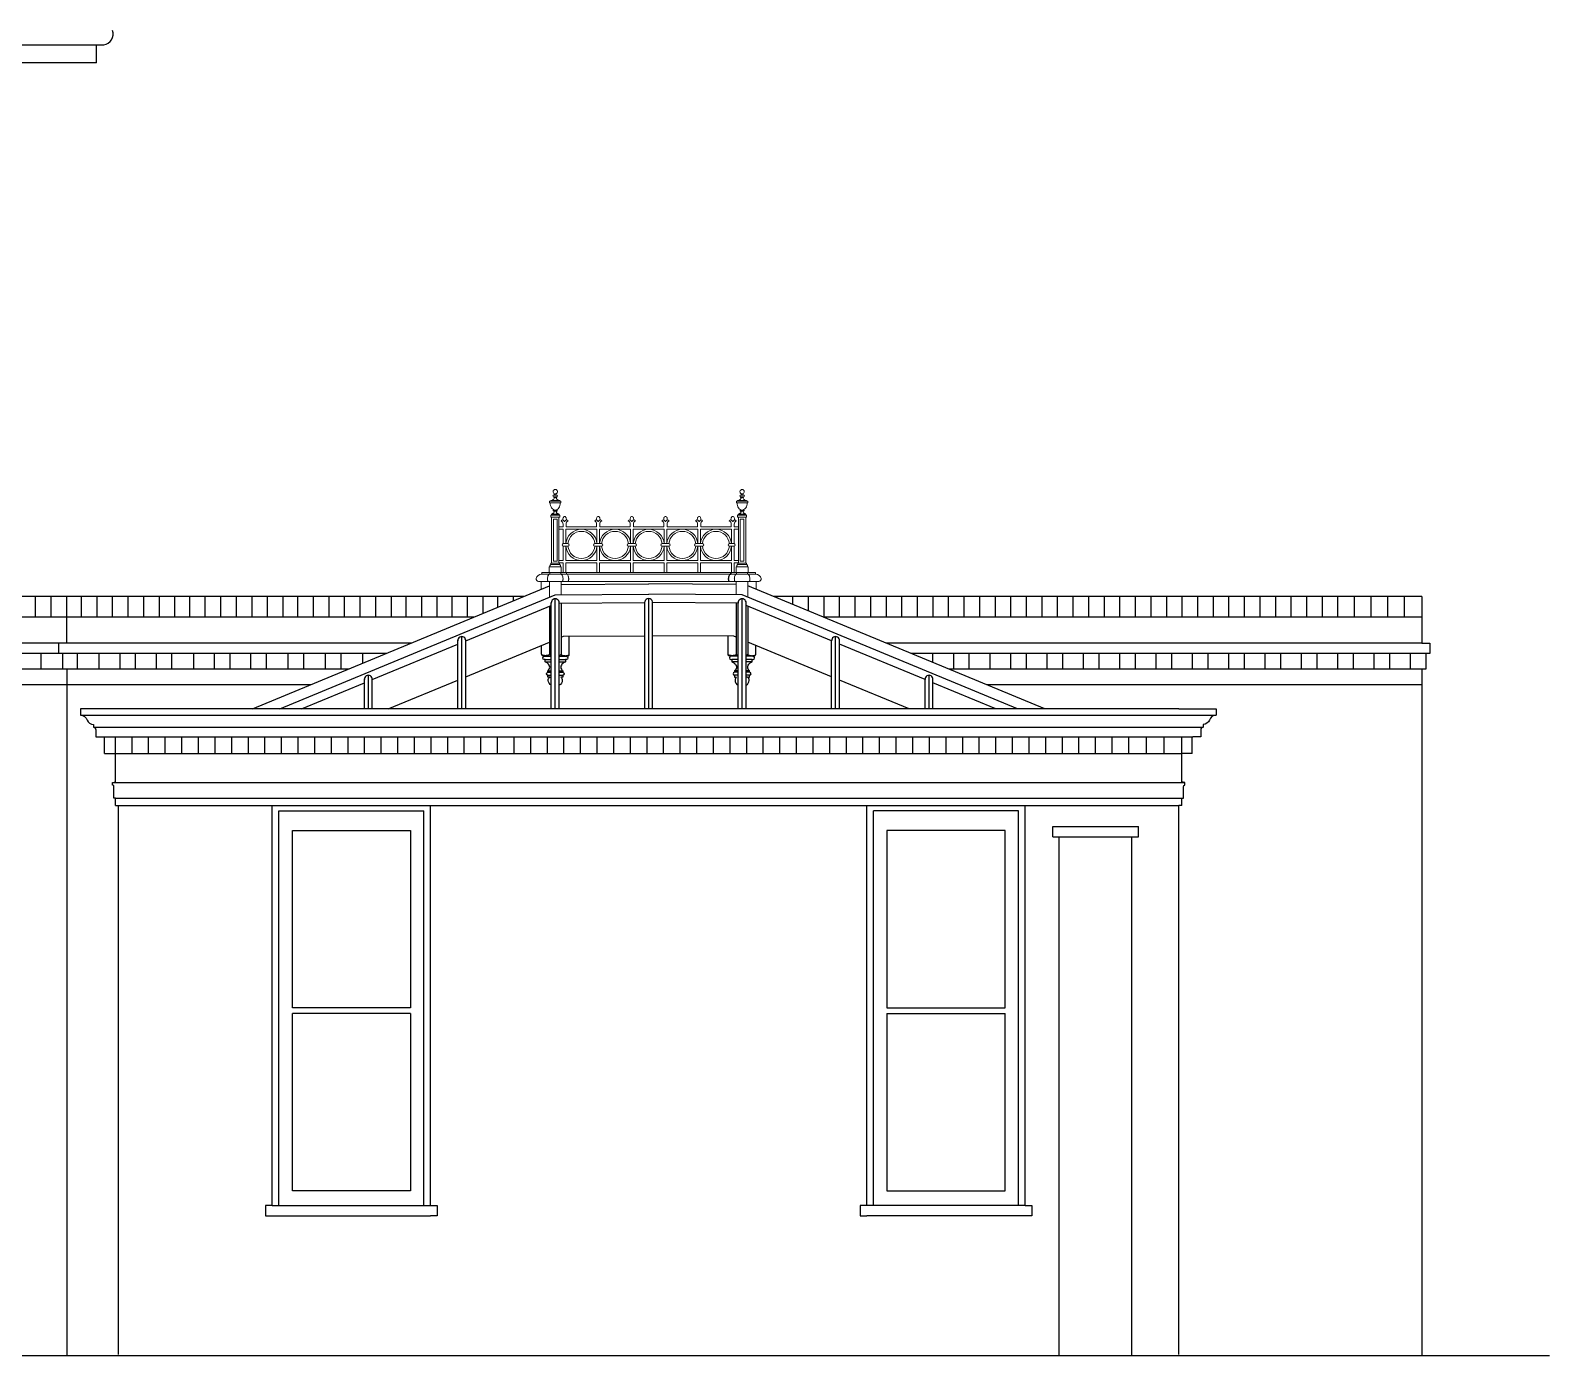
# Model space of a CAD drawing. Header units: millimetres. Extents: x -5841 to 140562, y 1006 to 102310.
# Drawn here: x 37343 to 44659, y 22580 to 28960 of the extents above; entities that cross this region are included whole.
import ezdxf

# ---------------------------------------------------------------- set-up
doc = ezdxf.new("R2010")
doc.units = ezdxf.units.MM
doc.header["$LTSCALE"] = 10
doc.layers.add('40 - Detail Outline', color=142, linetype='Continuous')
doc.layers.add('CONCEPT HOUSE', color=7, linetype='Continuous')

msp = doc.modelspace()

# ---------------------------------------------------------------- linework, layer by layer
at = {"color": 140}
for p, q in [((37699.6, 25478.2), (37699.6, 25558.2)), ((42938.4, 25478.2), (42938.4, 25558.2)), ((37699.6, 25478.2), (37752.6, 25478.2)), ((42938.4, 25478.2), (42885.5, 25478.2))]:
    msp.add_line(p, q, dxfattribs=at)
for points in [[(37752.6, 25478.2), (37832.6, 25478.2), (37832.6, 25558.2)], [(37832.6, 25478.2), (37912.6, 25478.2), (37912.6, 25558.2)], [(37912.6, 25478.2), (37992.6, 25478.2), (37992.6, 25558.2)], [(37992.6, 25478.2), (38072.6, 25478.2), (38072.6, 25558.2)], [(38072.6, 25478.2), (38152.6, 25478.2), (38152.6, 25558.2)], [(38152.6, 25478.2), (38232.6, 25478.2), (38232.6, 25558.2)], [(38232.6, 25478.2), (38312.6, 25478.2), (38312.6, 25558.2)], [(38312.6, 25478.2), (38392.6, 25478.2), (38392.6, 25558.2)], [(38392.6, 25478.2), (38472.6, 25478.2), (38472.6, 25558.2)], [(38472.6, 25478.2), (38552.6, 25478.2), (38552.6, 25558.2)], [(38552.6, 25478.2), (38632.6, 25478.2), (38632.6, 25558.2)], [(38632.6, 25478.2), (38712.6, 25478.2), (38712.6, 25558.2)], [(38712.6, 25478.2), (38792.6, 25478.2), (38792.6, 25558.2)], [(38792.6, 25478.2), (38872.6, 25478.2), (38872.6, 25558.2)], [(38872.6, 25478.2), (38952.6, 25478.2), (38952.6, 25558.2)], [(38952.6, 25478.2), (39032.6, 25478.2), (39032.6, 25558.2)], [(39032.6, 25478.2), (39112.6, 25478.2), (39112.6, 25558.2)], [(39112.6, 25478.2), (39192.6, 25478.2), (39192.6, 25558.2)], [(39192.6, 25478.2), (39272.6, 25478.2), (39272.6, 25558.2)], [(39272.6, 25478.2), (39352.6, 25478.2), (39352.6, 25558.2)], [(39352.6, 25478.2), (39432.6, 25478.2), (39432.6, 25558.2)], [(39432.6, 25478.2), (39512.6, 25478.2), (39512.6, 25558.2)], [(39512.6, 25478.2), (39592.6, 25478.2), (39592.6, 25558.2)], [(39592.6, 25478.2), (39672.6, 25478.2), (39672.6, 25558.2)], [(39672.6, 25478.2), (39752.6, 25478.2), (39752.6, 25558.2)], [(39752.6, 25478.2), (39832.6, 25478.2), (39832.6, 25558.2)], [(39832.6, 25478.2), (39912.6, 25478.2), (39912.6, 25558.2)], [(39912.6, 25478.2), (39992.6, 25478.2), (39992.6, 25558.2)], [(39992.6, 25478.2), (40072.6, 25478.2), (40072.6, 25558.2)], [(40072.6, 25478.2), (40152.6, 25478.2), (40152.6, 25558.2)], [(40152.6, 25478.2), (40232.6, 25478.2), (40232.6, 25558.2)], [(40232.6, 25478.2), (40312.6, 25478.2), (40312.6, 25558.2)], [(40312.6, 25478.2), (40392.6, 25478.2), (40392.6, 25558.2)], [(40392.6, 25478.2), (40472.6, 25478.2), (40472.6, 25558.2)], [(40472.6, 25478.2), (40552.6, 25478.2), (40552.6, 25558.2)], [(40552.6, 25478.2), (40632.6, 25478.2), (40632.6, 25558.2)], [(40632.6, 25478.2), (40712.6, 25478.2), (40712.6, 25558.2)], [(40712.6, 25478.2), (40792.6, 25478.2), (40792.6, 25558.2)], [(40792.6, 25478.2), (40872.6, 25478.2), (40872.6, 25558.2)], [(40872.6, 25478.2), (40952.6, 25478.2), (40952.6, 25558.2)], [(40952.6, 25478.2), (41032.6, 25478.2), (41032.6, 25558.2)], [(41032.6, 25478.2), (41112.6, 25478.2), (41112.6, 25558.2)], [(41112.6, 25478.2), (41192.6, 25478.2), (41192.6, 25558.2)], [(41192.6, 25478.2), (41272.6, 25478.2), (41272.6, 25558.2)], [(41272.6, 25478.2), (41352.6, 25478.2), (41352.6, 25558.2)], [(41352.6, 25478.2), (41432.6, 25478.2), (41432.6, 25558.2)], [(41432.6, 25478.2), (41512.6, 25478.2), (41512.6, 25558.2)], [(41512.6, 25478.2), (41592.6, 25478.2), (41592.6, 25558.2)], [(41592.6, 25478.2), (41672.6, 25478.2), (41672.6, 25558.2)], [(41672.6, 25478.2), (41752.6, 25478.2), (41752.6, 25558.2)], [(41752.6, 25478.2), (41832.6, 25478.2), (41832.6, 25558.2)], [(41832.6, 25478.2), (41912.6, 25478.2), (41912.6, 25558.2)], [(41912.6, 25478.2), (41992.6, 25478.2), (41992.6, 25558.2)], [(41992.6, 25478.2), (42072.6, 25478.2), (42072.6, 25558.2)], [(42072.6, 25478.2), (42152.6, 25478.2), (42152.6, 25558.2)], [(42152.6, 25478.2), (42232.6, 25478.2), (42232.6, 25558.2)], [(42232.6, 25478.2), (42312.6, 25478.2), (42312.6, 25558.2)], [(42312.6, 25478.2), (42392.6, 25478.2), (42392.6, 25558.2)], [(42392.6, 25478.2), (42472.6, 25478.2), (42472.6, 25558.2)], [(42472.6, 25478.2), (42552.6, 25478.2), (42552.6, 25558.2)], [(42552.6, 25478.2), (42632.6, 25478.2), (42632.6, 25558.2)], [(42632.6, 25478.2), (42717.6, 25478.2), (42717.6, 25558.2)], [(42717.6, 25478.2), (42802.6, 25478.2), (42802.6, 25558.2)], [(42792.6, 25478.2), (42888.5, 25478.2)]]:
    msp.add_lwpolyline(points, dxfattribs=at)
at = {"layer": '40 - Detail Outline', "color": 140, "linetype": 'Continuous', "lineweight": 5, "transparency": 33554572}
msp.add_line((39805.1, 26342.8), (40836, 26342.8), dxfattribs=at)
at = {"layer": '40 - Detail Outline', "color": 140, "linetype": 'Continuous', "lineweight": 5, "transparency": 33554687}
for p, q in [((39803, 26306.8), (39803, 26268.9)), ((39842.6, 26306.8), (39842.6, 26231.2)), ((39898.5, 26306.8), (39898.5, 26242.8)), ((40742.6, 26306.8), (40742.6, 26242.8)), ((40798.5, 26306.8), (40798.5, 26231.2)), ((40838, 26306.8), (40838, 26268.9))]:
    msp.add_line(p, q, dxfattribs=at)
at = {"layer": '40 - Detail Outline', "color": 140, "ltscale": 10}
for p, q in [((39821.7, 25930.5), (39851.5, 25930.5)), ((39821.7, 25920.5), (39851.5, 25920.5)), ((39889.7, 25930.5), (39919.7, 25930.5)), ((39889.8, 25920.5), (39919.7, 25920.5)), ((40751.3, 25930.5), (40721.3, 25930.5)), ((40751.3, 25920.5), (40721.3, 25920.5)), ((40819.3, 25930.5), (40789.5, 25930.5)), ((40819.3, 25920.5), (40789.5, 25920.5)), ((39834.5, 25876), (39851.6, 25876)), ((39834.5, 25869.5), (39851.6, 25869.5)), ((39834.5, 25855.5), (39851.6, 25855.5)), ((39844.5, 25846.5), (39851.6, 25846.5)), ((39889.6, 25876), (39907, 25876)), ((39889.6, 25869.5), (39907, 25869.5)), ((39889.6, 25855.5), (39907, 25855.5)), ((40751.5, 25876), (40734.1, 25876)), ((40751.5, 25869.5), (40734.1, 25869.5)), ((40751.5, 25855.5), (40734.1, 25855.5)), ((40806.6, 25876), (40789.5, 25876)), ((40806.6, 25869.5), (40789.5, 25869.5)), ((40806.6, 25855.5), (40789.5, 25855.5)), ((40796.6, 25846.5), (40789.5, 25846.5))]:
    msp.add_line(p, q, dxfattribs=at)
at = {"layer": '40 - Detail Outline', "color": 140, "linetype": 'Continuous', "lineweight": 5, "transparency": 33554572}
for points in [[(39841.5, 26350.8), (39841.5, 26377.8), (39844.5, 26377.8, -0.051099), (39845, 26382.3, -0.064948), (39846.1, 26385.6, -0.104203), (39848.2, 26388.2, -0.174705), (39850, 26388.8), (39850, 26395.8), (39852.5, 26395.8), (39852.5, 26615.8), (39849, 26615.8), (39849, 26625.8), (39852, 26625.8), (39852, 26630.8), (39856, 26630.8, -0.139889), (39856.5, 26632.6, -0.107118), (39858.2, 26634.4, -0.054205), (39859.8, 26635.2), (39862.3, 26636.2, 0.588169), (39863.5, 26644.8), (39861.5, 26646.3, -0.720759), (39863, 26650.8), (39863.1, 26650.8, 0.808512), (39863.4, 26652.4, -0.028099), (39861.6, 26653.3, -0.106842), (39853.2, 26661.1, -0.082314), (39848, 26672, -0.07067), (39846, 26685.8), (39843, 26685.8), (39843, 26692.8), (39849, 26692.8), (39849, 26696.8, 0.08237), (39855.7, 26697.9, 0.09029), (39861, 26700.9, 0.104338), (39864.8, 26705.6, 0.117036), (39866, 26710.8), (39863.5, 26710.8), (39863.5, 26714.8, -1), (39863.5, 26722.8, 0.132173), (39865.2, 26723.3, 0.106664), (39866.7, 26724.7, 0.083324), (39867.7, 26726.6, 0.072018), (39868, 26729.1, -8.279216), (39873, 26729.1, 0.072018), (39873.4, 26726.6, 0.083324), (39874.3, 26724.7, 0.106664), (39875.9, 26723.3, 0.132173), (39877.5, 26722.8, -1), (39877.5, 26714.8), (39877.5, 26710.8), (39875, 26710.8, 0.117036), (39876.3, 26705.6, 0.104338), (39880, 26700.9, 0.09029), (39885.4, 26697.9, 0.08237), (39892, 26696.8), (39892, 26692.8), (39898, 26692.8), (39898, 26685.8), (39895, 26685.8, -0.07067), (39893.1, 26672, -0.082314), (39887.8, 26661.1, -0.106842), (39879.4, 26653.3, -0.028099), (39877.7, 26652.4, 0.808512), (39878, 26650.8), (39878, 26650.8, -0.720759), (39879.5, 26646.3), (39877.5, 26644.8, 0.588169), (39878.7, 26636.2), (39881.3, 26635.2, -0.054205), (39882.8, 26634.4, -0.107118), (39884.5, 26632.6, -0.139889), (39885, 26630.8), (39889, 26630.8), (39889, 26625.8), (39892, 26625.8), (39892, 26615.8), (39888.5, 26615.8), (39888.5, 26395.8), (39891, 26395.8), (39891, 26388.8, -0.174705), (39892.9, 26388.2, -0.104203), (39894.9, 26385.6, -0.064948), (39896.1, 26382.3, -0.051099), (39896.5, 26377.8), (39899.5, 26377.8), (39899.5, 26350.8)], [(39868, 26729.1, 0.120784), (39873, 26729.1)], [(40799.5, 26350.8), (40799.5, 26377.8), (40796.5, 26377.8, 0.051099), (40796.1, 26382.3, 0.064948), (40794.9, 26385.6, 0.104203), (40792.9, 26388.2, 0.174705), (40791, 26388.8), (40791, 26395.8), (40788.5, 26395.8), (40788.5, 26615.8), (40792, 26615.8), (40792, 26625.8), (40789, 26625.8), (40789, 26630.8), (40785, 26630.8, 0.139889), (40784.5, 26632.6, 0.107118), (40782.8, 26634.4, 0.054205), (40781.3, 26635.2), (40778.7, 26636.2, -0.588169), (40777.5, 26644.8), (40779.5, 26646.3, 0.720759), (40778, 26650.8), (40778, 26650.8, -0.808512), (40777.7, 26652.4, 0.028099), (40779.4, 26653.3, 0.106842), (40787.8, 26661.1, 0.082314), (40793.1, 26672, 0.07067), (40795, 26685.8), (40798, 26685.8), (40798, 26692.8), (40792, 26692.8), (40792, 26696.8, -0.08237), (40785.4, 26697.9, -0.09029), (40780, 26700.9, -0.104338), (40776.3, 26705.6, -0.117036), (40775, 26710.8), (40777.5, 26710.8), (40777.5, 26714.8, 1), (40777.5, 26722.8, -0.132173), (40775.9, 26723.3, -0.106664), (40774.3, 26724.7, -0.083324), (40773.4, 26726.6, -0.072018), (40773, 26729.1, 8.279216), (40768, 26729.1, -0.072018), (40767.7, 26726.6, -0.083324), (40766.7, 26724.7, -0.106664), (40765.2, 26723.3, -0.132173), (40763.5, 26722.8, 1), (40763.5, 26714.8), (40763.5, 26710.8), (40766, 26710.8, -0.117036), (40764.8, 26705.6, -0.104338), (40761, 26700.9, -0.09029), (40755.7, 26697.9, -0.08237), (40749, 26696.8), (40749, 26692.8), (40743, 26692.8), (40743, 26685.8), (40746, 26685.8, 0.07067), (40748, 26672, 0.082314), (40753.2, 26661.1, 0.106842), (40761.6, 26653.3, 0.028099), (40763.4, 26652.4, -0.808512), (40763.1, 26650.8), (40763, 26650.8, 0.720759), (40761.5, 26646.3), (40763.5, 26644.8, -0.588169), (40762.3, 26636.2), (40759.8, 26635.2, 0.054205), (40758.2, 26634.4, 0.107118), (40756.5, 26632.6, 0.139889), (40756, 26630.8), (40752, 26630.8), (40752, 26625.8), (40749, 26625.8), (40749, 26615.8), (40752.5, 26615.8), (40752.5, 26395.8), (40750, 26395.8), (40750, 26388.8, 0.174705), (40748.2, 26388.2, 0.104203), (40746.1, 26385.6, 0.064948), (40745, 26382.3, 0.051099), (40744.5, 26377.8), (40741.5, 26377.8), (40741.5, 26350.8)], [(40773, 26729.1, -0.120784), (40768, 26729.1)], [(39861.5, 26646.3, 0.162278), (39863, 26645.8)], [(39878, 26645.8, 0.162278), (39879.5, 26646.3)], [(40763, 26645.8, -0.162278), (40761.5, 26646.3)], [(40779.5, 26646.3, -0.162278), (40778, 26645.8)], [(40320.5, 26570), (40247, 26570), (40247, 26582.7, -0.275939), (40256.5, 26599, 0.122037), (40248.5, 26603.5, 0.063564), (40247.7, 26610.2, 0.076595), (40245.5, 26615.4, 0.107143), (40241.8, 26619.2, 0.122622), (40239.5, 26620, 0.122622), (40237.3, 26619.2, 0.107143), (40233.6, 26615.4, 0.076595), (40231.4, 26610.2, 0.063564), (40230.5, 26603.5, 0.122038), (40222.5, 26599, -0.275939), (40232, 26582.7), (40232, 26570), (40085, 26570), (40085, 26582.7, -0.275939), (40094.5, 26599, 0.122037), (40086.5, 26603.5, 0.063564), (40085.7, 26610.2, 0.076595), (40083.5, 26615.4, 0.107143), (40079.8, 26619.2, 0.122622), (40077.5, 26620, 0.122622), (40075.3, 26619.2, 0.107143), (40071.6, 26615.4, 0.076595), (40069.4, 26610.2, 0.063564), (40068.5, 26603.5, 0.122038), (40060.5, 26599, -0.275939), (40070, 26582.7), (40070, 26570), (39923, 26570), (39923, 26582.7, -0.275939), (39932.5, 26599, 0.122037), (39924.5, 26603.5, 0.063564), (39923.7, 26610.2, 0.076595), (39921.5, 26615.4, 0.107143), (39917.8, 26619.2, 0.122622), (39915.5, 26620, 0.122622), (39913.3, 26619.2, 0.107143), (39909.6, 26615.4, 0.076595), (39907.4, 26610.2, 0.063564), (39906.5, 26603.5, 0.122038), (39898.5, 26599, -0.275939), (39908, 26582.7), (39908, 26570), (39888.5, 26570)], [(39888.5, 26558), (39909.5, 26558), (39909.5, 26489, 1), (39909.5, 26477), (39909.5, 26408), (39888.5, 26408)], [(39915.5, 26593.5, 0.207609), (39906.5, 26603.5)], [(39915.5, 26593.5, -0.207609), (39924.5, 26603.5)], [(40077.5, 26593.5, 0.207609), (40068.5, 26603.5)], [(40077.5, 26593.5, -0.207609), (40086.5, 26603.5)], [(40239.5, 26593.5, 0.207609), (40230.5, 26603.5)], [(40239.5, 26593.5, -0.207609), (40248.5, 26603.5)], [(40320.5, 26408), (40245.5, 26408), (40245.5, 26477), (40255.8, 26477, 1), (40255.8, 26489), (40245.5, 26489), (40245.5, 26558), (40320.5, 26558)], [(40320.5, 26558, 0.390947), (40245.8, 26489), (40255.8, 26489, -0.387391), (40320.5, 26548)], [(40320.5, 26570), (40394, 26570), (40394, 26582.7, 0.275939), (40384.5, 26599, -0.122037), (40392.5, 26603.5, -0.063564), (40393.4, 26610.2, -0.076595), (40395.6, 26615.4, -0.107143), (40399.3, 26619.2, -0.122622), (40401.5, 26620, -0.122622), (40403.8, 26619.2, -0.107143), (40407.5, 26615.4, -0.076595), (40409.7, 26610.2, -0.063564), (40410.5, 26603.5, -0.122038), (40418.5, 26599, 0.275939), (40409, 26582.7), (40409, 26570), (40556, 26570), (40556, 26582.7, 0.275939), (40546.5, 26599, -0.122037), (40554.5, 26603.5, -0.063564), (40555.4, 26610.2, -0.076595), (40557.6, 26615.4, -0.107143), (40561.3, 26619.2, -0.122622), (40563.5, 26620, -0.122622), (40565.8, 26619.2, -0.107143), (40569.5, 26615.4, -0.076595), (40571.7, 26610.2, -0.063564), (40572.5, 26603.5, -0.122038), (40580.5, 26599, 0.275939), (40571, 26582.7), (40571, 26570), (40718, 26570), (40718, 26582.7, 0.275939), (40708.5, 26599, -0.122037), (40716.5, 26603.5, -0.063564), (40717.4, 26610.2, -0.076595), (40719.6, 26615.4, -0.107143), (40723.3, 26619.2, -0.122622), (40725.5, 26620, -0.122622), (40727.8, 26619.2, -0.107143), (40731.5, 26615.4, -0.076595), (40733.7, 26610.2, -0.063564), (40734.5, 26603.5, -0.122038), (40742.5, 26599, 0.275939), (40733, 26582.7), (40733, 26570), (40752.5, 26570)], [(40320.5, 26558, -0.390947), (40395.3, 26489), (40385.2, 26489, 0.387391), (40320.5, 26548)], [(40320.5, 26408), (40395.5, 26408), (40395.5, 26477), (40385.2, 26477, -1), (40385.2, 26489), (40395.5, 26489), (40395.5, 26558), (40320.5, 26558)], [(40401.5, 26593.5, 0.207609), (40392.5, 26603.5)], [(40401.5, 26593.5, -0.207609), (40410.5, 26603.5)], [(40563.5, 26593.5, 0.207609), (40554.5, 26603.5)], [(40563.5, 26593.5, -0.207609), (40572.5, 26603.5)], [(40725.5, 26593.5, 0.207609), (40716.5, 26603.5)], [(40725.5, 26593.5, -0.207609), (40734.5, 26603.5)], [(40752.5, 26558), (40731.5, 26558), (40731.5, 26489, -1), (40731.5, 26477), (40731.5, 26408), (40752.5, 26408)], [(40320.5, 26408, -0.390947), (40245.8, 26477), (40255.8, 26477, 0.387391), (40320.5, 26418, 0.387391)], [(40320.5, 26408, 0.390947), (40395.3, 26477), (40385.2, 26477, -0.387391), (40320.5, 26418, -0.387391)]]:
    msp.add_lwpolyline(points, format="xyb", dxfattribs=at)
for points in [[(39863.5, 26722.8), (39877.5, 26722.8)], [(39877.5, 26722.8), (39863.5, 26722.8)], [(39863.5, 26714.8), (39877.5, 26714.8)], [(39863.5, 26714.8), (39877.5, 26714.8)], [(39866, 26710.8), (39875, 26710.8)], [(40777.5, 26722.8), (40763.5, 26722.8)], [(40763.5, 26722.8), (40777.5, 26722.8)], [(40777.5, 26714.8), (40763.5, 26714.8)], [(40777.5, 26714.8), (40763.5, 26714.8)], [(40775, 26710.8), (40766, 26710.8)], [(39846, 26685.8), (39895, 26685.8)], [(39849, 26696.8), (39892, 26696.8)], [(39849, 26692.8), (39892, 26692.8)], [(39856, 26630.8), (39885, 26630.8)], [(39863, 26645.8), (39878, 26645.8)], [(39863.1, 26650.8), (39878, 26650.8)], [(40795, 26685.8), (40746, 26685.8)], [(40792, 26696.8), (40749, 26696.8)], [(40792, 26692.8), (40749, 26692.8)], [(40785, 26630.8), (40756, 26630.8)], [(40778, 26645.8), (40763, 26645.8)], [(40778, 26650.8), (40763.1, 26650.8)], [(39852, 26625.8), (39889, 26625.8)], [(39852.5, 26615.8), (39888.5, 26615.8)], [(40789, 26625.8), (40752, 26625.8)], [(40788.5, 26615.8), (40752.5, 26615.8)], [(39921.5, 26489), (39909.5, 26489)], [(40071.5, 26489), (40083.5, 26489)], [(40233.5, 26489), (40245.5, 26489)], [(40407.5, 26489), (40395.5, 26489)], [(40569.5, 26489), (40557.5, 26489)], [(40719.5, 26489), (40731.5, 26489)], [(39921.5, 26477), (39909.5, 26477)], [(40071.5, 26477), (40083.5, 26477)], [(40233.5, 26477), (40245.5, 26477)], [(40407.5, 26477), (40395.5, 26477)], [(40569.5, 26477), (40557.5, 26477)], [(40719.5, 26477), (40731.5, 26477)], [(39844.5, 26377.8), (39896.5, 26377.8)], [(39850, 26388.8), (39891, 26388.8)], [(39852.5, 26395.8), (39888.5, 26395.8)], [(39888.5, 26396), (39909.5, 26396), (39909.5, 26351)], [(39921.5, 26351), (39921.5, 26396), (40071.5, 26396), (40071.5, 26351)], [(40083.5, 26351), (40083.5, 26396), (40233.5, 26396), (40233.5, 26351)], [(40245.5, 26351), (40245.5, 26396), (40320.5, 26396)], [(40395.5, 26351), (40395.5, 26396), (40320.5, 26396)], [(40557.5, 26351), (40557.5, 26396), (40407.5, 26396), (40407.5, 26351)], [(40719.5, 26351), (40719.5, 26396), (40569.5, 26396), (40569.5, 26351)], [(40752.5, 26396), (40731.5, 26396), (40731.5, 26351)], [(40796.5, 26377.8), (40744.5, 26377.8)], [(40791, 26388.8), (40750, 26388.8)], [(40788.5, 26395.8), (40752.5, 26395.8)]]:
    msp.add_lwpolyline(points, dxfattribs=at)
for points in [[(39861.5, 26404.8), (39879.5, 26404.8), (39879.5, 26606.8), (39861.5, 26606.8)], [(40779.5, 26404.8), (40761.5, 26404.8), (40761.5, 26606.8), (40779.5, 26606.8)]]:
    msp.add_lwpolyline(points, close=True, dxfattribs=at)
for points in [[(40071.5, 26489), (40071.5, 26558), (39921.5, 26558), (39921.5, 26489), (39931.8, 26489, -1), (39931.8, 26477), (39921.5, 26477), (39921.5, 26408), (40071.5, 26408), (40071.5, 26477), (40061.2, 26477, -1), (40061.2, 26489)], [(39921.8, 26489), (39931.8, 26489, -0.911584), (40061.2, 26489), (40071.3, 26489, 0.922958)], [(40233.5, 26477), (40223.2, 26477, -1), (40223.2, 26489), (40233.5, 26489), (40233.5, 26558), (40083.5, 26558), (40083.5, 26489), (40093.8, 26489, -1), (40093.8, 26477), (40083.5, 26477), (40083.5, 26408), (40233.5, 26408)], [(40083.8, 26489), (40093.8, 26489, -0.911584), (40223.2, 26489), (40233.3, 26489, 0.922958)], [(40407.5, 26477), (40417.8, 26477, 1), (40417.8, 26489), (40407.5, 26489), (40407.5, 26558), (40557.5, 26558), (40557.5, 26489), (40547.2, 26489, 1), (40547.2, 26477), (40557.5, 26477), (40557.5, 26408), (40407.5, 26408)], [(40557.3, 26489), (40547.2, 26489, 0.911584), (40417.8, 26489), (40407.8, 26489, -0.922958)], [(40569.5, 26489), (40569.5, 26558), (40719.5, 26558), (40719.5, 26489), (40709.2, 26489, 1), (40709.2, 26477), (40719.5, 26477), (40719.5, 26408), (40569.5, 26408), (40569.5, 26477), (40579.8, 26477, 1), (40579.8, 26489)], [(40719.3, 26489), (40709.2, 26489, 0.911584), (40579.8, 26489), (40569.8, 26489, -0.922958)], [(40071.3, 26477), (40061.2, 26477, -0.911584), (39931.8, 26477), (39921.8, 26477, 0.922958)], [(40233.3, 26477, -0.922958), (40083.8, 26477), (40093.8, 26477, 0.911584), (40223.2, 26477)], [(40407.8, 26477, 0.922958), (40557.3, 26477), (40547.2, 26477, -0.911584), (40417.8, 26477)], [(40569.8, 26477), (40579.8, 26477, 0.911584), (40709.2, 26477), (40719.3, 26477, -0.922958)]]:
    msp.add_lwpolyline(points, format="xyb", close=True, dxfattribs=at)
at = {"layer": '40 - Detail Outline', "color": 140, "linetype": 'Continuous', "lineweight": 5, "transparency": 33554687}
for points in [[(40320.5, 26350.8), (39815.5, 26350.8), (39806.9, 26349.9, 0.383819), (39806, 26348.9), (39806, 26343.8, -0.402187), (39805.1, 26342.8, 0.344319), (39779.3, 26320.9, 0.475044), (39790.7, 26306.8), (39791.8, 26306.8), (39842.6, 26306.8)], [(40320.5, 26350.8), (40825.5, 26350.8), (40834.1, 26349.9, -0.383819), (40835, 26348.9), (40835, 26343.8, 0.402187), (40836, 26342.8, -0.344319), (40861.8, 26320.9, -0.475044), (40850.3, 26306.8), (40849.3, 26306.8), (40798.5, 26306.8)]]:
    msp.add_lwpolyline(points, format="xyb", dxfattribs=at)
for points in [[(40320.5, 26306.8), (39837.7, 26306.8)], [(40320.5, 26306.8), (40803.4, 26306.8)]]:
    msp.add_lwpolyline(points, dxfattribs=at)
at = {"layer": '40 - Detail Outline', "color": 140, "ltscale": 10}
for points in [[(39898.7, 26202.8), (39898.7, 25956.5)], [(40742.4, 26202.8), (40742.4, 25956.5)], [(39805, 26172.3), (39805, 26172.7)], [(39842.8, 26188.3), (39842.8, 25956.5)], [(40798.3, 26188.3), (40798.3, 25956.5)], [(40836.1, 26172.3), (40836.1, 26172.7)], [(39816.7, 25946.5), (39851.5, 25946.5)], [(39889.5, 25946.5), (39924.7, 25946.5)], [(40751.5, 25946.5), (40716.3, 25946.5)], [(40824.3, 25946.5), (40789.5, 25946.5)]]:
    msp.add_lwpolyline(points, dxfattribs=at)
for points in [[(39818.5, 25946.5), (39818.5, 25946.5, -0.074564), (39813.1, 25947.3, -0.085166), (39808.9, 25949.5, -0.106241), (39805.9, 25952.9, -0.128162), (39805, 25956.5), (39805, 25999.2)], [(39924.7, 25946.5), (39924.7, 25946.5, 0.074564), (39930, 25947.3, 0.085166), (39934.3, 25949.4, 0.106241), (39937.3, 25952.8, 0.128162), (39938.2, 25956.5), (39938.2, 26043.2)], [(40716.3, 25946.5), (40716.3, 25946.5, -0.074564), (40711, 25947.3, -0.085166), (40706.8, 25949.4, -0.106241), (40703.8, 25952.8, -0.128162), (40702.8, 25956.5), (40702.8, 26043.2)], [(40822.6, 25946.5), (40822.6, 25946.5, 0.074564), (40827.9, 25947.3, 0.085166), (40832.1, 25949.5, 0.106241), (40835.1, 25952.9, 0.128162), (40836.1, 25956.5), (40836.1, 25999.2)], [(39842.8, 25956.5, -0.219299), (39841.7, 25954.3, -0.092002), (39837, 25951.5, -0.048706), (39831.1, 25950.1, -0.036421), (39823, 25949.5, -0.036421), (39814.9, 25950.1, -0.048706), (39809, 25951.5, -0.05924), (39805.8, 25953.1)], [(39851.6, 25807.9, -0.324696), (39837, 25830, -0.262993), (39844.5, 25846.5), (39834.5, 25846.5), (39834.5, 25855.5, -0.964286), (39834.5, 25869.5), (39834.5, 25876, 0.520392), (39834.5, 25912, 0.108617), (39821.7, 25920.5), (39821.7, 25930.5), (39816.7, 25930.5, -0.75), (39816.7, 25946.5)], [(39842.8, 25956.5, 0.262578), (39843.9, 25954.5, 0.080443), (39851.5, 25951.4)], [(39924.7, 25946.5, -0.75), (39924.7, 25930.5), (39919.7, 25930.5), (39919.7, 25920.5, 0.108617), (39907, 25912, 0.520392), (39907, 25876), (39907, 25869.5, -0.964286), (39907, 25855.5), (39907, 25846.5), (39897, 25846.5, -0.262993), (39904.5, 25830, -0.327352), (39889.6, 25807.8)], [(39889.7, 25951.4, 0.082236), (39897.5, 25954.5, 0.262578), (39898.7, 25956.5)], [(39898.7, 25956.5, 0.219299), (39899.7, 25954.3, 0.092002), (39904.5, 25951.5, 0.048706), (39910.4, 25950.1, 0.036421), (39918.4, 25949.5, 0.036421), (39926.5, 25950.1, 0.048706), (39932.4, 25951.5, 0.092002), (39937.2, 25954.3, 0.219299), (39938.2, 25956.5)], [(40742.4, 25956.5, -0.219299), (40741.4, 25954.3, -0.092002), (40736.6, 25951.5, -0.048706), (40730.7, 25950.1, -0.036421), (40722.6, 25949.5, -0.036421), (40714.5, 25950.1, -0.048706), (40708.6, 25951.5, -0.092002), (40703.8, 25954.3, -0.219299), (40702.8, 25956.5)], [(40716.3, 25946.5, 0.75), (40716.3, 25930.5), (40721.3, 25930.5), (40721.3, 25920.5, -0.108617), (40734.1, 25912, -0.520392), (40734.1, 25876), (40734.1, 25869.5, 0.964286), (40734.1, 25855.5), (40734.1, 25846.5), (40744.1, 25846.5, 0.262993), (40736.6, 25830, 0.327352), (40751.4, 25807.8)], [(40751.3, 25951.4, -0.082236), (40743.5, 25954.5, -0.262578), (40742.4, 25956.5)], [(40789.4, 25807.9, 0.324696), (40804.1, 25830, 0.262993), (40796.6, 25846.5), (40806.6, 25846.5), (40806.6, 25855.5, 0.964286), (40806.6, 25869.5), (40806.6, 25876, -0.520392), (40806.6, 25912, -0.108617), (40819.3, 25920.5), (40819.3, 25930.5), (40824.3, 25930.5, 0.75), (40824.3, 25946.5)], [(40798.3, 25956.5, -0.262578), (40797.2, 25954.5, -0.080443), (40789.5, 25951.4)], [(40798.3, 25956.5, 0.219299), (40799.3, 25954.3, 0.092002), (40804.1, 25951.5, 0.048706), (40810, 25950.1, 0.036421), (40818.1, 25949.5, 0.036421), (40826.2, 25950.1, 0.048706), (40832, 25951.5, 0.05924), (40835.3, 25953.1)]]:
    msp.add_lwpolyline(points, format="xyb", dxfattribs=at)
at = {"layer": '40 - Detail Outline', "color": 140, "linetype": 'Continuous', "lineweight": 5, "transparency": 33554687}
for points, weights, knots in [([(39838.1, 26306.8), (39837.9, 26306.8), (39837.7, 26306.8), (39835.5, 26306.8), (39834.1, 26311.1), (39832.7, 26315.4), (39833.1, 26320.9), (39834.8, 26341.9), (39843.4, 26342.8), (39843.8, 26342.9), (39843.8, 26343.8), (39843.8, 26346.4), (39843.8, 26348.9), (39843.8, 26349.8), (39844.2, 26349.9), (39845.9, 26350.4), (39847.6, 26350.8)], [1, 1, 1, 0.903262169747, 1, 0.903262169747, 1, 0.788020204157, 1, 0.721534869368, 1, 1, 1, 0.743197411366, 1, 1, 1], [0, 0, 0, 1, 1, 1.886968, 1.886968, 2.773936, 2.773936, 4.100356, 4.100356, 5.629915, 5.629915, 6.629915, 6.629915, 8.095835, 8.095835, 9.095835, 9.095835, 9.095835]), ([(39902.9, 26306.8), (39903.2, 26306.8), (39903.4, 26306.8), (39905.6, 26306.8), (39907, 26311.1), (39908.4, 26315.4), (39907.9, 26320.9), (39906.2, 26341.9), (39897.6, 26342.8), (39897.2, 26342.9), (39897.2, 26343.8), (39897.2, 26346.4), (39897.2, 26348.9), (39897.2, 26349.8), (39896.9, 26349.9), (39895.2, 26350.4), (39893.4, 26350.8)], [1, 1, 1, 0.903262169747, 1, 0.903262169747, 1, 0.788020204157, 1, 0.721534869368, 1, 1, 1, 0.743197411366, 1, 1, 1], [0, 0, 0, 1, 1, 1.886968, 1.886968, 2.773936, 2.773936, 4.100356, 4.100356, 5.629915, 5.629915, 6.629915, 6.629915, 8.095835, 8.095835, 9.095835, 9.095835, 9.095835]), ([(39930.7, 26306.8), (39932.9, 26306.8), (39934.3, 26311.1), (39935.7, 26315.4), (39935.3, 26320.9), (39933.6, 26341.9), (39925, 26342.8), (39924.6, 26342.8), (39924.6, 26343.8), (39924.6, 26346.4), (39924.6, 26348.9), (39924.6, 26349.8), (39924.2, 26349.9), (39922.5, 26350.4), (39920.8, 26350.8)], [1, 0.903262169747, 1, 0.903262169747, 1, 0.788020204157, 1, 0.721534869369, 1, 1, 1, 0.743197411372, 1, 1, 1], [0, 0, 0, 0.886968, 0.886968, 1.773936, 1.773936, 3.100356, 3.100356, 4.629915, 4.629915, 5.629915, 5.629915, 7.095835, 7.095835, 8.095835, 8.095835, 8.095835]), ([(40738.1, 26306.8), (40737.9, 26306.8), (40737.7, 26306.8), (40735.5, 26306.8), (40734.1, 26311.1), (40732.7, 26315.4), (40733.1, 26320.9), (40734.8, 26341.9), (40743.4, 26342.8), (40743.8, 26342.9), (40743.8, 26343.8), (40743.8, 26346.4), (40743.8, 26348.9), (40743.8, 26349.8), (40744.2, 26349.9), (40745.9, 26350.4), (40747.6, 26350.8)], [1, 1, 1, 0.903262169747, 1, 0.903262169747, 1, 0.788020204157, 1, 0.721534869368, 1, 1, 1, 0.743197411366, 1, 1, 1], [0, 0, 0, 1, 1, 1.886968, 1.886968, 2.773936, 2.773936, 4.100356, 4.100356, 5.629915, 5.629915, 6.629915, 6.629915, 8.095835, 8.095835, 9.095835, 9.095835, 9.095835]), ([(40802.9, 26306.8), (40803.2, 26306.8), (40803.4, 26306.8), (40805.6, 26306.8), (40807, 26311.1), (40808.4, 26315.4), (40807.9, 26320.9), (40806.2, 26341.9), (40797.6, 26342.8), (40797.2, 26342.9), (40797.2, 26343.8), (40797.2, 26346.4), (40797.2, 26348.9), (40797.2, 26349.8), (40796.9, 26349.9), (40795.2, 26350.4), (40793.4, 26350.8)], [1, 1, 1, 0.903262169747, 1, 0.903262169747, 1, 0.788020204157, 1, 0.721534869368, 1, 1, 1, 0.743197411366, 1, 1, 1], [0, 0, 0, 1, 1, 1.886968, 1.886968, 2.773936, 2.773936, 4.100356, 4.100356, 5.629915, 5.629915, 6.629915, 6.629915, 8.095835, 8.095835, 9.095835, 9.095835, 9.095835])]:
    msp.add_rational_spline(points, weights, degree=2, knots=knots, dxfattribs=at)
at = {"layer": '40 - Detail Outline', "color": 140, "linetype": 'Continuous'}
msp.add_rational_spline([(40710.3, 26306.8), (40708.1, 26306.8), (40706.7, 26311.1), (40705.3, 26315.4), (40705.7, 26320.9), (40707.5, 26341.9), (40716.1, 26342.8), (40716.5, 26342.8), (40716.5, 26343.8), (40716.5, 26346.4), (40716.5, 26348.9), (40716.5, 26349.8), (40716.8, 26349.9), (40718.5, 26350.4), (40720.3, 26350.8)], [1, 0.903262169747, 1, 0.903262169747, 1, 0.788020204157, 1, 0.721534869369, 1, 1, 1, 0.743197411372, 1, 1, 1], degree=2, knots=[0, 0, 0, 0.886968, 0.886968, 1.773936, 1.773936, 3.100356, 3.100356, 4.629915, 4.629915, 5.629915, 5.629915, 7.095835, 7.095835, 8.095835, 8.095835, 8.095835], dxfattribs=at)
at = {"layer": 'CONCEPT HOUSE', "color": 140, "ltscale": 10}
for p, q in [((30892, 28890.2), (37696.8, 28890.2)), ((37660.9, 28804.4), (30892, 28804.4)), ((39720, 26234.6), (37218, 26234.6)), ((37518, 26009.6), (37518, 26234.6)), ((39851.5, 25693.3), (39851.5, 26205.7)), ((39870.5, 25693.3), (39870.5, 26223.3)), ((39889.5, 25693.3), (39889.5, 26205.7)), ((40301.5, 25693.3), (40301.5, 26208.6)), ((40320.5, 25693.3), (40320.5, 26224.8)), ((40339.5, 25693.3), (40339.5, 26208.6)), ((40751.5, 25693.3), (40751.5, 26205.7)), ((40770.5, 25693.3), (40770.5, 26223.3)), ((40789.5, 25693.3), (40789.5, 26205.7)), ((44043, 26234.6), (40921.1, 26234.6)), ((44043, 26234.6), (44043, 26009.6)), ((39478.6, 26134.6), (37218, 26134.6)), ((44043, 26134.6), (41162.5, 26134.6)), ((39176.8, 26009.6), (37218, 26009.6)), ((37478, 26009.6), (37478, 25959.6)), ((39401.5, 25693.3), (39401.5, 26023.8)), ((39420.5, 25693.3), (39420.5, 26041.4)), ((39439.5, 25693.3), (39439.5, 26023.8)), ((41201.5, 25693.3), (41201.5, 26023.8)), ((41220.5, 25693.3), (41220.5, 26041.4)), ((41239.5, 25693.3), (41239.5, 26023.8)), ((44043, 26009.6), (41464.3, 26009.6)), ((44043, 26009.6), (44083, 26009.6)), ((44083, 26009.6), (44083, 25959.6)), ((39056.1, 25959.6), (37236.7, 25959.6)), ((37498, 25959.6), (37498, 25884.6)), ((44043, 25959.6), (41585, 25959.6)), ((44083, 25959.6), (44043, 25959.6)), ((44063, 25959.6), (44063, 25884.6)), ((38875, 25884.6), (37236.7, 25884.6)), ((37518, 25884.6), (37518, 22579.5)), ((38951.5, 25693.3), (38951.5, 25837.4)), ((38970.5, 25693.3), (38970.5, 25855)), ((38989.5, 25693.3), (38989.5, 25837.4)), ((41651.5, 25693.3), (41651.5, 25837.4)), ((41670.5, 25693.3), (41670.5, 25855)), ((41689.5, 25693.3), (41689.5, 25837.4)), ((44043, 25884.6), (41766, 25884.6)), ((44043, 25884.6), (44043, 22579.5)), ((44063, 25884.6), (44043, 25884.6)), ((38694, 25809.6), (37218, 25809.6)), ((44043, 25809.6), (41947.1, 25809.6)), ((37768, 25227.9), (42873, 25227.9)), ((37768, 22584.6), (37768, 25227.9)), ((38507.5, 23302.9), (38507.5, 25227.9)), ((38539.5, 25202.9), (39238.5, 25202.9)), ((38539.5, 23302.9), (38539.5, 25202.9)), ((39238.5, 23302.9), (39238.5, 25202.9)), ((39270.5, 23302.9), (39270.5, 25227.9)), ((41370.5, 23302.9), (41370.5, 25227.9)), ((42101.5, 25202.9), (41402.5, 25202.9)), ((41402.5, 23302.9), (41402.5, 25202.9)), ((42101.5, 23302.9), (42101.5, 25202.9)), ((42133.5, 23302.9), (42133.5, 25227.9)), ((42873, 22584.6), (42873, 25227.9)), ((42266, 25127.9), (42680, 25127.9)), ((42266, 25077.9), (42266, 25127.9)), ((42680, 25077.9), (42680, 25127.9)), ((42266, 25077.9), (42680, 25077.9)), ((42298, 22579.5), (42298, 25077.9)), ((42648, 22579.5), (42648, 25077.9)), ((39173.5, 24253.4), (38604.5, 24253.4)), ((39173.5, 24227.4), (38604.5, 24227.4)), ((41467.5, 24253.4), (42036.5, 24253.4)), ((41467.5, 24227.4), (42036.5, 24227.4)), ((38507.5, 23302.9), (39270.5, 23302.9)), ((42133.5, 23302.9), (41370.5, 23302.9)), ((38507.5, 23252.9), (39270.5, 23252.9)), ((42133.5, 23252.9), (41370.5, 23252.9)), ((30892, 22579.5), (44659.1, 22579.5))]:
    msp.add_line(p, q, dxfattribs=at)
at = {"layer": 'CONCEPT HOUSE', "color": 140, "ltscale": 10, "transparency": 33554559}
for p, q in [((37368, 26134.6), (37368, 26234.6)), ((37443, 26134.6), (37443, 26234.6)), ((37589.2, 26134.6), (37589.2, 26234.6)), ((37664.2, 26134.6), (37664.2, 26234.6)), ((37739.2, 26134.6), (37739.2, 26234.6)), ((37814.2, 26134.6), (37814.2, 26234.6)), ((37889.2, 26134.6), (37889.2, 26234.6)), ((37964.2, 26134.6), (37964.2, 26234.6)), ((38039.2, 26134.6), (38039.2, 26234.6)), ((38110.3, 26134.6), (38110.3, 26234.6)), ((38185.3, 26134.6), (38185.3, 26234.6)), ((38260.3, 26134.6), (38260.3, 26234.6)), ((38335.3, 26134.6), (38335.3, 26234.6)), ((38410.3, 26134.6), (38410.3, 26234.6)), ((38485.3, 26134.6), (38485.3, 26234.6)), ((38560.3, 26134.6), (38560.3, 26234.6)), ((38631.4, 26134.6), (38631.4, 26234.6)), ((38706.4, 26134.6), (38706.4, 26234.6)), ((38781.4, 26134.6), (38781.4, 26234.6)), ((38856.4, 26134.6), (38856.4, 26234.6)), ((38931.4, 26134.6), (38931.4, 26234.6)), ((39006.4, 26134.6), (39006.4, 26234.6)), ((39081.4, 26134.6), (39081.4, 26234.6)), ((39152.6, 26134.6), (39152.6, 26234.6)), ((39227.6, 26134.6), (39227.6, 26234.6)), ((39302.6, 26134.6), (39302.6, 26234.6)), ((39373.7, 26134.6), (39373.7, 26234.6)), ((39448.7, 26134.6), (39448.7, 26234.6)), ((39523.7, 26153.3), (39523.7, 26234.6)), ((39594.8, 26182.7), (39594.8, 26234.6)), ((39669.8, 26213.8), (39669.8, 26234.6)), ((40940, 26226.7), (40940, 26234.6)), ((41015, 26195.6), (41015, 26234.6)), ((41090, 26164.6), (41090, 26234.6)), ((41165, 26134.6), (41165, 26234.6)), ((41240, 26134.6), (41240, 26234.6)), ((41315, 26134.6), (41315, 26234.6)), ((41390, 26134.6), (41390, 26234.6)), ((41465, 26134.6), (41465, 26234.6)), ((41540, 26134.6), (41540, 26234.6)), ((41615, 26134.6), (41615, 26234.6)), ((41690, 26134.6), (41690, 26234.6)), ((41765, 26134.6), (41765, 26234.6)), ((41840, 26134.6), (41840, 26234.6)), ((41915, 26134.6), (41915, 26234.6)), ((41990, 26134.6), (41990, 26234.6)), ((42065, 26134.6), (42065, 26234.6)), ((42140, 26134.6), (42140, 26234.6)), ((42215, 26134.6), (42215, 26234.6)), ((42290, 26134.6), (42290, 26234.6)), ((42365, 26134.6), (42365, 26234.6)), ((42440, 26134.6), (42440, 26234.6)), ((42515, 26134.6), (42515, 26234.6)), ((42590, 26134.6), (42590, 26234.6)), ((42665, 26134.6), (42665, 26234.6)), ((42740, 26134.6), (42740, 26234.6)), ((42815, 26134.6), (42815, 26234.6)), ((42890, 26134.6), (42890, 26234.6)), ((42965, 26134.6), (42965, 26234.6)), ((43040, 26134.6), (43040, 26234.6)), ((43115, 26134.6), (43115, 26234.6)), ((43190, 26134.6), (43190, 26234.6)), ((43265, 26134.6), (43265, 26234.6)), ((43340, 26134.6), (43340, 26234.6)), ((43415, 26134.6), (43415, 26234.6)), ((43490, 26134.6), (43490, 26234.6)), ((43565, 26134.6), (43565, 26234.6)), ((43640, 26134.6), (43640, 26234.6)), ((43720, 26134.6), (43720, 26234.6)), ((43800, 26134.6), (43800, 26234.6)), ((43880, 26134.6), (43880, 26234.6)), ((43960, 26134.6), (43960, 26234.6)), ((37393, 25959.6), (37393, 25884.6)), ((37568, 25959.6), (37568, 25884.6)), ((37673, 25959.6), (37673, 25884.6)), ((37773, 25959.6), (37773, 25884.6)), ((37848, 25959.6), (37848, 25884.6)), ((37948, 25959.6), (37948, 25884.6)), ((38023, 25959.6), (38023, 25884.6)), ((38128, 25959.6), (38128, 25884.6)), ((38228, 25959.6), (38228, 25884.6)), ((38303, 25959.6), (38303, 25884.6)), ((38403, 25959.6), (38403, 25884.6)), ((38478, 25959.6), (38478, 25884.6)), ((38583, 25959.6), (38583, 25884.6)), ((38658, 25959.6), (38658, 25884.6)), ((38763, 25959.6), (38763, 25884.6)), ((38838, 25959.6), (38838, 25884.6)), ((38943, 25959.6), (38943, 25912.7)), ((41688, 25959.6), (41688, 25916.9)), ((41788, 25959.6), (41788, 25884.6)), ((41863, 25959.6), (41863, 25884.6)), ((41963, 25959.6), (41963, 25884.6)), ((42063, 25959.6), (42063, 25884.6)), ((42138, 25959.6), (42138, 25884.6)), ((42238, 25959.6), (42238, 25884.6)), ((42313, 25959.6), (42313, 25884.6)), ((42413, 25959.6), (42413, 25884.6)), ((42488, 25959.6), (42488, 25884.6)), ((42588, 25959.6), (42588, 25884.6)), ((42663, 25959.6), (42663, 25884.6)), ((42763, 25959.6), (42763, 25884.6)), ((42838, 25959.6), (42838, 25884.6)), ((42938, 25959.6), (42938, 25884.6)), ((43013, 25959.6), (43013, 25884.6)), ((43113, 25959.6), (43113, 25884.6)), ((43188, 25959.6), (43188, 25884.6)), ((43288, 25959.6), (43288, 25884.6)), ((43363, 25959.6), (43363, 25884.6)), ((43463, 25959.6), (43463, 25884.6)), ((43538, 25959.6), (43538, 25884.6)), ((43638, 25959.6), (43638, 25884.6)), ((43713, 25959.6), (43713, 25884.6)), ((43813, 25959.6), (43813, 25884.6)), ((43888, 25959.6), (43888, 25884.6)), ((43988, 25959.6), (43988, 25884.6))]:
    msp.add_line(p, q, dxfattribs=at)
at = {"layer": 'CONCEPT HOUSE', "color": 140, "ltscale": 10}
for points in [[(37660.9, 28804.4), (37660.9, 28890.2)], [(38413.4, 25693.3), (39842.6, 26285.3)], [(39898.5, 26293), (40320.5, 26295.5)], [(40742.6, 26293), (40320.5, 26295.5)], [(42227.7, 25693.3), (40798.5, 26285.3)], [(38544, 25693.3), (39870.5, 26242.8), (40320.5, 26245.5)], [(39889.5, 26202.9), (40301.5, 26205.4)], [(42097, 25693.3), (40770.5, 26242.8), (40320.5, 26245.5)], [(40751.5, 26202.9), (40339.5, 26205.4)], [(39439.5, 26021), (39851.5, 26191.6)], [(41201.5, 26021), (40789.5, 26191.6)], [(39898.7, 26038), (39910.9, 26043), (40301.5, 26045.4)], [(40742.4, 26038), (40730.2, 26043), (40339.5, 26045.4)], [(38989.5, 25834.6), (39401.5, 26005.2)], [(39439.5, 25847.8), (39842.8, 26014.8)], [(41201.5, 25847.8), (40798.3, 26014.8)], [(41651.5, 25834.6), (41239.5, 26005.2)], [(39066.7, 25693.3), (39401.5, 25832)], [(41574.4, 25693.3), (41239.5, 25832)], [(38648.6, 25693.3), (38951.5, 25818.8)], [(41992.5, 25693.3), (41689.5, 25818.8)], [(37583.6, 25663.5), (43053.6, 25663.5)], [(37646.2, 25605.4), (42990.9, 25605.4)], [(37699.3, 25558.2), (42941.7, 25558.2)], [(37752.6, 25497.1), (37752.6, 25497.1)], [(42888.5, 25497.1), (42888.5, 25497.1)], [(37738.6, 25339.1), (42902.5, 25339.1)], [(37752.6, 25262.9), (42888.5, 25262.9)], [(37752.6, 25227.9), (37768, 25227.9)], [(42888.5, 25227.9), (42873, 25227.9)], [(38604.5, 24253.4), (38604.5, 25107.9), (39173.5, 25107.9), (39173.5, 24253.4)], [(42036.5, 24253.4), (42036.5, 25107.9), (41467.5, 25107.9), (41467.5, 24253.4)], [(39173.5, 24227.4), (39173.5, 23372.9), (38604.5, 23372.9), (38604.5, 24227.4)], [(41467.5, 24227.4), (41467.5, 23372.9), (42036.5, 23372.9), (42036.5, 24227.4)], [(38507.5, 23302.9), (38475.5, 23302.9), (38475.5, 23252.9), (38507.5, 23252.9)], [(39270.5, 23302.9), (39302.5, 23302.9), (39302.5, 23252.9), (39270.5, 23252.9)], [(41370.5, 23302.9), (41338.5, 23302.9), (41338.5, 23252.9), (41370.5, 23252.9)], [(42133.5, 23302.9), (42165.5, 23302.9), (42165.5, 23252.9), (42133.5, 23252.9)]]:
    msp.add_lwpolyline(points, dxfattribs=at)
for points in [[(42873, 25693.3), (37583.6, 25693.3), (37583.6, 25663.5, -0.327231), (37616.5, 25639.4, 0.30219), (37646.2, 25618.3), (37646.2, 25605.4, -0.384386), (37658.3, 25593.3), (37658.3, 25558.2), (37699.3, 25558.2)], [(42873, 25693.3), (43053.6, 25693.3), (43053.6, 25663.5, 0.327231), (43020.7, 25639.4, -0.30219), (42990.9, 25618.3), (42990.9, 25605.4, 0.384386), (42978.8, 25593.3), (42978.8, 25558.2), (42941.7, 25558.2)], [(37752.6, 25227.9), (37752.6, 25262.9), (37744.6, 25262.9), (37744.6, 25320.1, 0.414214), (37738.6, 25326.1), (37738.6, 25339.1), (37752.6, 25342.9), (37752.6, 25558.2)], [(42888.5, 25227.9), (42888.5, 25262.9), (42896.5, 25262.9), (42896.5, 25320.1, -0.414214), (42902.5, 25326.1), (42902.5, 25339.1), (42888.5, 25342.9), (42888.5, 25558.2)]]:
    msp.add_lwpolyline(points, format="xyb", dxfattribs=at)
for centre, radius, start, end in [((37688.5, 28943), 53.5, 278.9258, 18.74105), ((39870.5, 26204.3), 19.1, 355.80668, 184.19332), ((40320.5, 26205.5), 19.2, 9.15885, 170.84115), ((40770.5, 26204.3), 19.1, 355.80668, 184.19332), ((39420.5, 26022.4), 19.1, 355.80668, 184.19332), ((41220.5, 26022.4), 19.1, 355.80668, 184.19332), ((38970.5, 25836), 19.1, 355.80668, 184.19332), ((41670.5, 25836), 19.1, 355.80668, 184.19332)]:
    msp.add_arc(centre, radius, start, end, dxfattribs=at)

doc.saveas('drawing.dxf')
